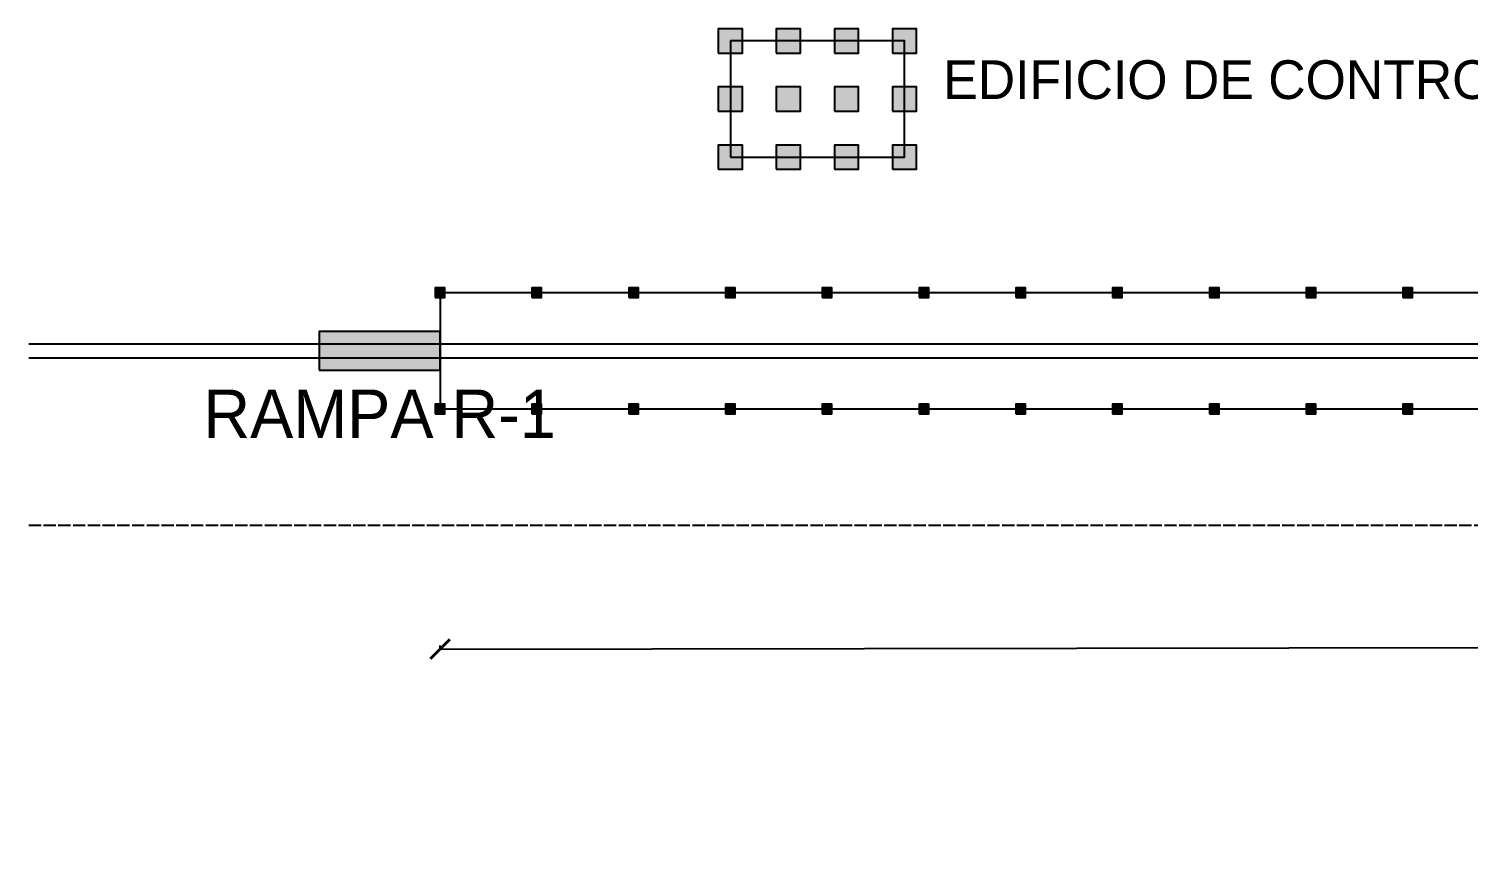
# Model space of a CAD drawing. Header units: metres. Extents: x -42 to 792, y -123 to 33.
# Drawn here: x -42.5 to 106.2, y -53.2 to 33.2 of the extents above; entities that cross this region are included whole.
import ezdxf
from ezdxf.enums import TextEntityAlignment as Align

# ---------------------------------------------------------------- set-up
doc = ezdxf.new("R2010")
doc.units = ezdxf.units.M
doc.linetypes.add('DASHED', pattern=[1.524, 1.27, -0.254])
for name, color, linetype in [('COTAS', 7, 'Continuous'), ('EDIFICIO', 6, 'Continuous'), ('MARQUESINA', 5, 'Continuous'), ('RAMPA', 30, 'Continuous'), ('TEXTO', 7, 'Continuous'), ('VIA', 8, 'Continuous'), ('ZAPATAS', 3, 'Continuous')]:
    doc.layers.add(name, color=color, linetype=linetype)
doc.styles.add('OpenSansCondensed-Light', font='OpenSansCondensed-Light.ttf')
doc.dimstyles.new('EZDXF', dxfattribs={"dimtxt": 0.25, "dimasz": 0.175, "dimexe": 0.375, "dimexo": 0.125, "dimgap": 0.1, "dimtad": 1, "dimlfac": 100, "dimzin": 12, "dimdsep": 46, "dimtxsty": 'OpenSansCondensed-Light', "dimblk": 'ARCHTICK', "dimcen": 2.5, "dimazin": 3, "dimtfac": 0.5, "dimtmove": 2, "dimatfit": 3})

# ---------------------------------------------------------------- blocks, each defined once
blk = doc.blocks.new('_ARCHTICK')
at = {"color": 0, "linetype": 'BYBLOCK', "const_width": 0.15}
blk.add_lwpolyline([(-0.5, -0.5), (0.5, 0.5)], dxfattribs=at)

msp = doc.modelspace()

# ---------------------------------------------------------------- hatches: boundary and pattern name
at = {"layer": 'RAMPA'}
msp.add_hatch(color=30, dxfattribs=at).paths.add_polyline_path([(-12.5, -2), (0, -2), (0, 2), (-12.5, 2)])
at = {"layer": 'ZAPATAS'}
for points in [[(28.75, 30.75), (31.25, 30.75), (31.25, 33.25), (28.75, 33.25)], [(34.75, 30.75), (37.25, 30.75), (37.25, 33.25), (34.75, 33.25)], [(40.75, 30.75), (43.25, 30.75), (43.25, 33.25), (40.75, 33.25)], [(46.75, 30.75), (49.25, 30.75), (49.25, 33.25), (46.75, 33.25)], [(28.75, 24.75), (31.25, 24.75), (31.25, 27.25), (28.75, 27.25)], [(34.75, 24.75), (37.25, 24.75), (37.25, 27.25), (34.75, 27.25)], [(40.75, 24.75), (43.25, 24.75), (43.25, 27.25), (40.75, 27.25)], [(46.75, 24.75), (49.25, 24.75), (49.25, 27.25), (46.75, 27.25)], [(28.75, 18.75), (31.25, 18.75), (31.25, 21.25), (28.75, 21.25)], [(34.75, 18.75), (37.25, 18.75), (37.25, 21.25), (34.75, 21.25)], [(40.75, 18.75), (43.25, 18.75), (43.25, 21.25), (40.75, 21.25)], [(46.75, 18.75), (49.25, 18.75), (49.25, 21.25), (46.75, 21.25)], [(-0.5, 5.5), (0.5, 5.5), (0.5, 6.5), (-0.5, 6.5)], [(9.5, 5.5), (10.5, 5.5), (10.5, 6.5), (9.5, 6.5)], [(19.5, 5.5), (20.5, 5.5), (20.5, 6.5), (19.5, 6.5)], [(29.5, 5.5), (30.5, 5.5), (30.5, 6.5), (29.5, 6.5)], [(39.5, 5.5), (40.5, 5.5), (40.5, 6.5), (39.5, 6.5)], [(49.5, 5.5), (50.5, 5.5), (50.5, 6.5), (49.5, 6.5)], [(59.5, 5.5), (60.5, 5.5), (60.5, 6.5), (59.5, 6.5)], [(69.5, 5.5), (70.5, 5.5), (70.5, 6.5), (69.5, 6.5)], [(79.5, 5.5), (80.5, 5.5), (80.5, 6.5), (79.5, 6.5)], [(89.5, 5.5), (90.5, 5.5), (90.5, 6.5), (89.5, 6.5)], [(99.5, 5.5), (100.5, 5.5), (100.5, 6.5), (99.5, 6.5)], [(-0.5, -6.5), (0.5, -6.5), (0.5, -5.5), (-0.5, -5.5)], [(9.5, -6.5), (10.5, -6.5), (10.5, -5.5), (9.5, -5.5)], [(19.5, -6.5), (20.5, -6.5), (20.5, -5.5), (19.5, -5.5)], [(29.5, -6.5), (30.5, -6.5), (30.5, -5.5), (29.5, -5.5)], [(39.5, -6.5), (40.5, -6.5), (40.5, -5.5), (39.5, -5.5)], [(49.5, -6.5), (50.5, -6.5), (50.5, -5.5), (49.5, -5.5)], [(59.5, -6.5), (60.5, -6.5), (60.5, -5.5), (59.5, -5.5)], [(69.5, -6.5), (70.5, -6.5), (70.5, -5.5), (69.5, -5.5)], [(79.5, -6.5), (80.5, -6.5), (80.5, -5.5), (79.5, -5.5)], [(89.5, -6.5), (90.5, -6.5), (90.5, -5.5), (89.5, -5.5)], [(99.5, -6.5), (100.5, -6.5), (100.5, -5.5), (99.5, -5.5)]]:
    msp.add_hatch(color=3, dxfattribs=at).paths.add_polyline_path(points)

# ---------------------------------------------------------------- linework, layer by layer
at = {"layer": 'EDIFICIO'}
msp.add_lwpolyline([(30, 20), (48, 20), (48, 32), (30, 32)], close=True, dxfattribs=at)
at = {"layer": 'MARQUESINA'}
msp.add_lwpolyline([(0, -6), (750, -6), (750, 6), (0, 6)], close=True, dxfattribs=at)
at = {"layer": 'RAMPA'}
msp.add_lwpolyline([(-12.5, -2), (0, -2), (0, 2), (-12.5, 2)], close=True, dxfattribs=at)
at = {"layer": 'VIA', "linetype": 'CONTINUOUS'}
for p, q in [((-42.5, 0.72), (792.5, 0.72)), ((-42.5, -0.72), (792.5, -0.72))]:
    msp.add_line(p, q, dxfattribs=at)
at = {"layer": 'VIA', "linetype": 'DASHED'}
msp.add_line((-42.5, -18), (792.5, -18), dxfattribs=at)
at = {"layer": 'ZAPATAS'}
for points in [[(28.75, 30.75), (31.25, 30.75), (31.25, 33.25), (28.75, 33.25)], [(34.75, 30.75), (37.25, 30.75), (37.25, 33.25), (34.75, 33.25)], [(40.75, 30.75), (43.25, 30.75), (43.25, 33.25), (40.75, 33.25)], [(46.75, 30.75), (49.25, 30.75), (49.25, 33.25), (46.75, 33.25)], [(28.75, 24.75), (31.25, 24.75), (31.25, 27.25), (28.75, 27.25)], [(34.75, 24.75), (37.25, 24.75), (37.25, 27.25), (34.75, 27.25)], [(40.75, 24.75), (43.25, 24.75), (43.25, 27.25), (40.75, 27.25)], [(46.75, 24.75), (49.25, 24.75), (49.25, 27.25), (46.75, 27.25)], [(28.75, 18.75), (31.25, 18.75), (31.25, 21.25), (28.75, 21.25)], [(34.75, 18.75), (37.25, 18.75), (37.25, 21.25), (34.75, 21.25)], [(40.75, 18.75), (43.25, 18.75), (43.25, 21.25), (40.75, 21.25)], [(46.75, 18.75), (49.25, 18.75), (49.25, 21.25), (46.75, 21.25)], [(-0.5, 5.5), (0.5, 5.5), (0.5, 6.5), (-0.5, 6.5)], [(9.5, 5.5), (10.5, 5.5), (10.5, 6.5), (9.5, 6.5)], [(19.5, 5.5), (20.5, 5.5), (20.5, 6.5), (19.5, 6.5)], [(29.5, 5.5), (30.5, 5.5), (30.5, 6.5), (29.5, 6.5)], [(39.5, 5.5), (40.5, 5.5), (40.5, 6.5), (39.5, 6.5)], [(49.5, 5.5), (50.5, 5.5), (50.5, 6.5), (49.5, 6.5)], [(59.5, 5.5), (60.5, 5.5), (60.5, 6.5), (59.5, 6.5)], [(69.5, 5.5), (70.5, 5.5), (70.5, 6.5), (69.5, 6.5)], [(79.5, 5.5), (80.5, 5.5), (80.5, 6.5), (79.5, 6.5)], [(89.5, 5.5), (90.5, 5.5), (90.5, 6.5), (89.5, 6.5)], [(99.5, 5.5), (100.5, 5.5), (100.5, 6.5), (99.5, 6.5)], [(-0.5, -6.5), (0.5, -6.5), (0.5, -5.5), (-0.5, -5.5)], [(9.5, -6.5), (10.5, -6.5), (10.5, -5.5), (9.5, -5.5)], [(19.5, -6.5), (20.5, -6.5), (20.5, -5.5), (19.5, -5.5)], [(29.5, -6.5), (30.5, -6.5), (30.5, -5.5), (29.5, -5.5)], [(39.5, -6.5), (40.5, -6.5), (40.5, -5.5), (39.5, -5.5)], [(49.5, -6.5), (50.5, -6.5), (50.5, -5.5), (49.5, -5.5)], [(59.5, -6.5), (60.5, -6.5), (60.5, -5.5), (59.5, -5.5)], [(69.5, -6.5), (70.5, -6.5), (70.5, -5.5), (69.5, -5.5)], [(79.5, -6.5), (80.5, -6.5), (80.5, -5.5), (79.5, -5.5)], [(89.5, -6.5), (90.5, -6.5), (90.5, -5.5), (89.5, -5.5)], [(99.5, -6.5), (100.5, -6.5), (100.5, -5.5), (99.5, -5.5)]]:
    msp.add_lwpolyline(points, close=True, dxfattribs=at)

# ---------------------------------------------------------------- texts
at = {"layer": 'TEXTO'}
msp.add_text('EDIFICIO DE CONTROL 18 × 12 mzapatas Z-2', height=4, dxfattribs=at).set_placement((52, 26))
msp.add_text('RAMPA R-1', height=5, dxfattribs=at).set_placement((-6.25, -9), align=Align.CENTER)

# ---------------------------------------------------------------- dimensions: what is measured, and where the dimension line sits
at = {"layer": 'COTAS'}
msp.add_linear_dim(base=(-0.00027, -30.8), p1=(0, -31), p2=(750, -30), angle=0.0763943, text='750 m (tren de hasta 750 m [F, dia. 23])', dimstyle='EZDXF', override={"dimtxt": 3, "dimasz": 2}, dxfattribs=at).render()

doc.saveas('drawing.dxf')
